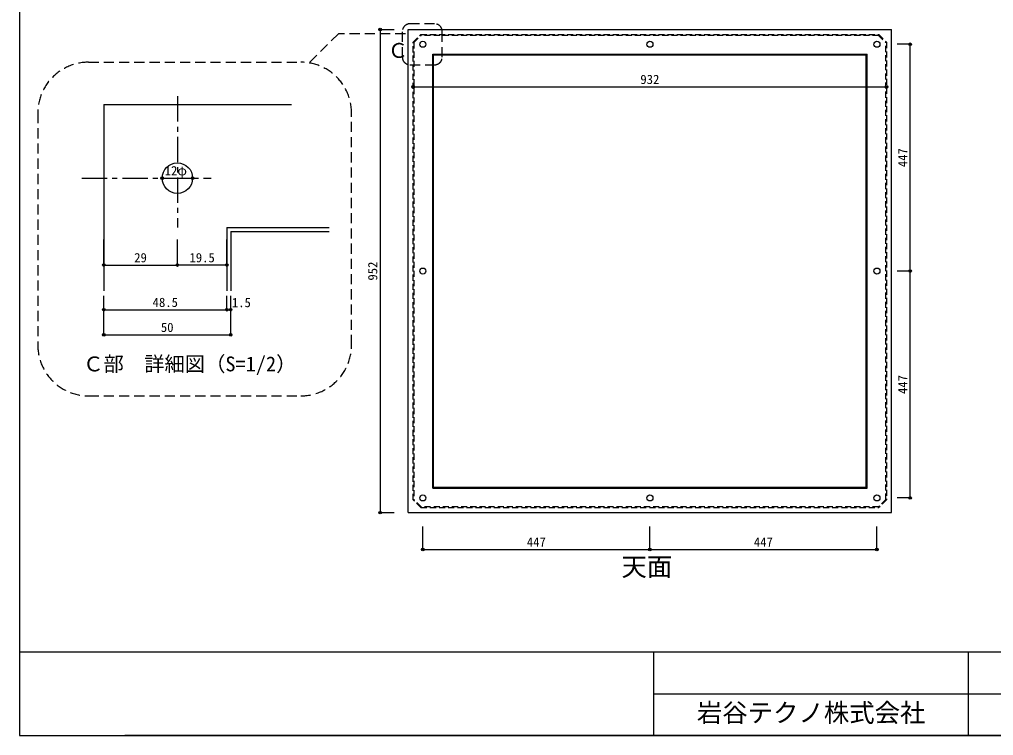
# Model space of a CAD drawing. Units: millimetres at full size, sheet at 1:10, with parts at other scales. Extents: x -10475 to 9199, y -10092 to 10143.
# Drawn here: x -10475 to -8557, y -10092 to -8681 of the extents above; entities that cross this region are included whole.
import ezdxf
from ezdxf.enums import TextEntityAlignment as Align

# ---------------------------------------------------------------- set-up
doc = ezdxf.new("R2010")
doc.units = ezdxf.units.MM
doc.header["$LTSCALE"] = 10
doc.header["$PDMODE"] = 32
doc.header["$PDSIZE"] = 5
for name, pattern in [('CHAIN1', [8, 5, -1, 1, -1]), ('DASHED1', [1.8, 1.2, -0.6]), ('DASHED2', [3, 2, -1])]:
    doc.linetypes.add(name, pattern=pattern)
for name, color, linetype in [('0-1_SUS', 7, 'Continuous'), ('0-9_SUS寸法', 3, 'Continuous'), ('0-F_図面枠', 7, 'Continuous'), ('E-9_SUS寸法', 3, 'Continuous')]:
    doc.layers.add(name, color=color, linetype=linetype)
doc.styles.add('ＭＳ ゴシック', font='')
doc.styles.get('ＭＳ ゴシック').set_extended_font_data('MS Gothic')

msp = doc.modelspace()

# ---------------------------------------------------------------- linework, layer by layer
at = {"layer": '0-1_SUS'}
for p, q in [((-8757.95, -9652.76), (-8757.95, -8700.76)), ((-9659.95, -8750.76), (-8807.95, -8750.76)), ((-9659.95, -9602.76), (-9659.95, -8750.76)), ((-8807.95, -9602.76), (-8807.95, -8750.76)), ((-8806.45, -9604.26), (-8806.45, -8749.26)), ((-9661.45, -9604.26), (-8806.45, -9604.26)), ((-9659.95, -9602.76), (-8807.95, -9602.76)), ((-9709.95, -9652.76), (-8757.95, -9652.76))]:
    msp.add_line(p, q, dxfattribs=at)
at = {"layer": '0-1_SUS', "linetype": 'DASHED1'}
for p, q in [((-9698.45, -8726.38), (-9684.33, -8712.26)), ((-8783.57, -8712.26), (-9684.33, -8712.26)), ((-8783.57, -8712.26), (-8769.45, -8726.38)), ((-8782.95, -8710.76), (-8767.95, -8725.76)), ((-9699.95, -9627.76), (-9699.95, -8725.76)), ((-9698.45, -8726.38), (-9698.45, -9627.14)), ((-8769.45, -9627.14), (-8769.45, -8726.38)), ((-8767.95, -8725.76), (-8767.95, -9627.76)), ((-9684.95, -9642.76), (-9699.95, -9627.76)), ((-9684.33, -9641.26), (-9698.45, -9627.14)), ((-9684.95, -9642.76), (-8782.95, -9642.76)), ((-8783.57, -9641.26), (-9684.33, -9641.26)), ((-8769.45, -9627.14), (-8783.57, -9641.26)), ((-8767.95, -9627.76), (-8782.95, -9642.76))]:
    msp.add_line(p, q, dxfattribs=at)
at = {"layer": '0-1_SUS'}
for points in [[(-9709.95, -9652.76), (-9709.95, -8700.76), (-8757.95, -8700.76)], [(-9661.45, -9604.26), (-9661.45, -8749.26), (-8806.45, -8749.26)]]:
    msp.add_lwpolyline(points, dxfattribs=at)
at = {"layer": '0-1_SUS', "linetype": 'DASHED1'}
msp.add_lwpolyline([(-9699.95, -8725.76), (-9684.95, -8710.76), (-8782.95, -8710.76)], dxfattribs=at)
at = {"layer": '0-1_SUS'}
for centre in [(-9680.95, -8729.76), (-9233.95, -8729.76), (-8786.95, -8729.76), (-9680.95, -9176.76), (-8786.95, -9176.76), (-9680.95, -9623.76), (-9233.95, -9623.76), (-8786.95, -9623.76)]:
    msp.add_circle(centre, 6, dxfattribs=at)
at = {"layer": '0-9_SUS寸法', "color": 4}
for p, q in [((-9765.08, -8700.76), (-9765.08, -9652.76)), ((-8721.41, -9176.76), (-8721.41, -8729.76)), ((-9699.95, -8813.66), (-8767.95, -8813.66)), ((-8721.41, -9623.76), (-8721.41, -9176.76)), ((-9680.95, -9725.38), (-9233.95, -9725.38)), ((-9233.95, -9725.38), (-8786.95, -9725.38))]:
    msp.add_line(p, q, dxfattribs=at)
at = {"layer": '0-9_SUS寸法'}
for p, q in [((-9765.08, -8700.76), (-9737.29, -8700.76)), ((-8721.41, -8729.76), (-8747.1, -8729.76)), ((-8721.41, -9176.76), (-8747.1, -9176.76)), ((-8721.41, -9623.76), (-8747.1, -9623.76)), ((-9765.08, -9652.76), (-9737.29, -9652.76)), ((-9680.95, -9725.38), (-9680.95, -9680.05)), ((-9233.95, -9725.38), (-9233.95, -9680.05)), ((-8786.95, -9725.38), (-8786.95, -9680.05))]:
    msp.add_line(p, q, dxfattribs=at)
at = {"layer": '0-9_SUS寸法', "color": 2, "linetype": 'DASHED2'}
for p, q in [((-9847.32, -8708.93), (-9904.97, -8766.57)), ((-9715.25, -8708.93), (-9847.32, -8708.93))]:
    msp.add_line(p, q, dxfattribs=at)
at = {"layer": '0-9_SUS寸法', "color": 6}
for p in [(-9765.08, -8700.76), (-8721.41, -8729.76), (-9699.95, -8813.66), (-8767.95, -8813.66), (-8721.41, -9176.76), (-8721.41, -9623.76), (-9765.08, -9652.76), (-9680.95, -9725.38), (-9233.95, -9725.38), (-8786.95, -9725.38)]:
    msp.add_point(p, dxfattribs=at)
at = {"layer": '0-F_図面枠'}
for p, q in [((-10475.1, -7331.97), (-10475.1, -10091.97)), ((-6475.1, -9927.64), (-10475.1, -9927.64)), ((-9226.87, -9927.64), (-9226.87, -10091.97)), ((-8607.38, -9927.64), (-8607.38, -10091.97)), ((-9226.87, -10009.8), (-8607.38, -10009.8)), ((-8607.38, -10009.8), (-7867.16, -10009.8)), ((-10475.1, -10091.97), (-6475.1, -10091.97)), ((-6475.1, -10091.97), (-10267.52, -10091.97))]:
    msp.add_line(p, q, dxfattribs=at)
at = {"layer": 'E-9_SUS寸法', "color": 2, "linetype": 'DASHED2'}
for p, q in [((-9721.25, -8755.25), (-9721.25, -8704.37)), ((-9657.82, -8689.37), (-9706.25, -8689.37)), ((-9642.82, -8755.25), (-9642.82, -8704.37)), ((-10339.04, -8765.23), (-9921.3, -8765.23)), ((-9706.25, -8770.25), (-9657.82, -8770.25)), ((-10439.04, -8865.23), (-10439.04, -9322.61)), ((-9821.3, -9322.61), (-9821.3, -8865.23)), ((-10339.04, -9422.61), (-9921.3, -9422.61))]:
    msp.add_line(p, q, dxfattribs=at)
at = {"layer": 'E-9_SUS寸法', "linetype": 'CHAIN1'}
for p, q in [((-10164.22, -8832.24), (-10164.22, -9090.62)), ((-10352.48, -8993.57), (-10097.53, -8993.57))]:
    msp.add_line(p, q, dxfattribs=at)
at = {"layer": 'E-9_SUS寸法', "color": 7}
for p, q in [((-10309.22, -8848.57), (-10309.22, -9215.66)), ((-10309.22, -8848.57), (-9939.61, -8848.57)), ((-10066.72, -9091.07), (-9865.67, -9091.07)), ((-10066.72, -9091.07), (-10066.72, -9215.66)), ((-10059.22, -9098.57), (-9865.67, -9098.57)), ((-10059.22, -9098.57), (-10059.22, -9215.66))]:
    msp.add_line(p, q, dxfattribs=at)
at = {"layer": 'E-9_SUS寸法', "color": 4}
for p, q in [((-10194.22, -8993.57), (-10134.22, -8993.57)), ((-10309.22, -9164.96), (-10164.22, -9164.96)), ((-10066.72, -9164.96), (-10164.22, -9164.96)), ((-10309.22, -9252.97), (-10066.72, -9252.97)), ((-10066.72, -9252.97), (-10059.22, -9252.97)), ((-10309.22, -9302.27), (-10059.22, -9302.27))]:
    msp.add_line(p, q, dxfattribs=at)
at = {"layer": 'E-9_SUS寸法'}
for p, q in [((-10309.22, -9164.96), (-10309.22, -9114.21)), ((-10164.22, -9164.96), (-10164.22, -9114.21)), ((-10066.72, -9164.96), (-10066.72, -9114.21)), ((-10309.22, -9252.97), (-10309.22, -9225.42)), ((-10309.22, -9302.27), (-10309.22, -9225.42)), ((-10066.72, -9252.97), (-10066.72, -9225.42)), ((-10059.22, -9252.97), (-10059.22, -9225.42)), ((-10059.22, -9302.27), (-10059.22, -9225.42))]:
    msp.add_line(p, q, dxfattribs=at)
at = {"layer": 'E-9_SUS寸法', "color": 7}
msp.add_circle((-10164.22, -8993.57), 30, dxfattribs=at)
at = {"layer": 'E-9_SUS寸法', "color": 2, "linetype": 'DASHED2'}
for centre, radius, start, end in [((-9706.25, -8704.37), 15, 90, 180), ((-9657.82, -8704.37), 15, 0, 90), ((-9706.25, -8755.25), 15, 180, 270), ((-9657.82, -8755.25), 15, 270, 0), ((-10339.04, -8865.23), 100, 90, 180), ((-9921.3, -8865.23), 100, 0, 90), ((-10339.04, -9322.61), 100, 180, 270), ((-9921.3, -9322.61), 100, 270, 0)]:
    msp.add_arc(centre, radius, start, end, dxfattribs=at)
at = {"layer": 'E-9_SUS寸法', "color": 6}
for p in [(-10194.22, -8993.57), (-10134.22, -8993.57), (-10309.22, -9164.96), (-10164.22, -9164.96), (-10066.72, -9164.96), (-10309.22, -9252.97), (-10066.72, -9252.97), (-10059.22, -9252.97), (-10309.22, -9302.27), (-10059.22, -9302.27)]:
    msp.add_point(p, dxfattribs=at)

# ---------------------------------------------------------------- texts
at = {"layer": '0-9_SUS寸法', "style": 'ＭＳ ゴシック'}
for s, p in [('932', (-9252.7, -8813.66)), ('447', (-9476.2, -9725.38)), ('447', (-9029.2, -9725.38))]:
    msp.add_text(s, height=18.33, dxfattribs=at).set_placement(p, align=Align.BOTTOM_LEFT)
for s, p in [('447', (-8721.41, -8972.01)), ('952', (-9765.08, -9195.51)), ('447', (-8721.41, -9419.01))]:
    msp.add_text(s, height=18.33, rotation=90, dxfattribs=at).set_placement(p, align=Align.BOTTOM_LEFT)
at = {"layer": '0-9_SUS寸法', "color": 6, "style": 'ＭＳ ゴシック'}
msp.add_text('天面', height=36.66, dxfattribs=at).set_placement((-9289.93, -9788.62), align=Align.BOTTOM_LEFT)
at = {"layer": '0-F_図面枠', "color": 6, "style": 'ＭＳ ゴシック'}
msp.add_text('岩谷テクノ株式会社', height=36.66, dxfattribs=at).set_placement((-9141.53, -10076.39), align=Align.BOTTOM_LEFT)
at = {"layer": 'E-9_SUS寸法', "color": 2, "style": 'ＭＳ ゴシック'}
for s, p in [('Ｃ', (-9750.06, -8765.47)), ('Ｃ部\u3000詳細図（S=1/2）', (-10349.69, -9383.18))]:
    msp.add_text(s, height=29.33, dxfattribs=at).set_placement(p, align=Align.BOTTOM_LEFT)
at = {"layer": 'E-9_SUS寸法', "style": 'ＭＳ ゴシック'}
for s, p in [('12φ', (-10189.22, -8993.57)), ('29', (-10249.22, -9164.96)), ('19.5', (-10140.47, -9164.96)), ('48.5', (-10212.97, -9252.97)), ('1.5', (-10056.88, -9253.42)), ('50', (-10196.72, -9302.27))]:
    msp.add_text(s, height=18.33, dxfattribs=at).set_placement(p, align=Align.BOTTOM_LEFT)

doc.saveas('drawing.dxf')
